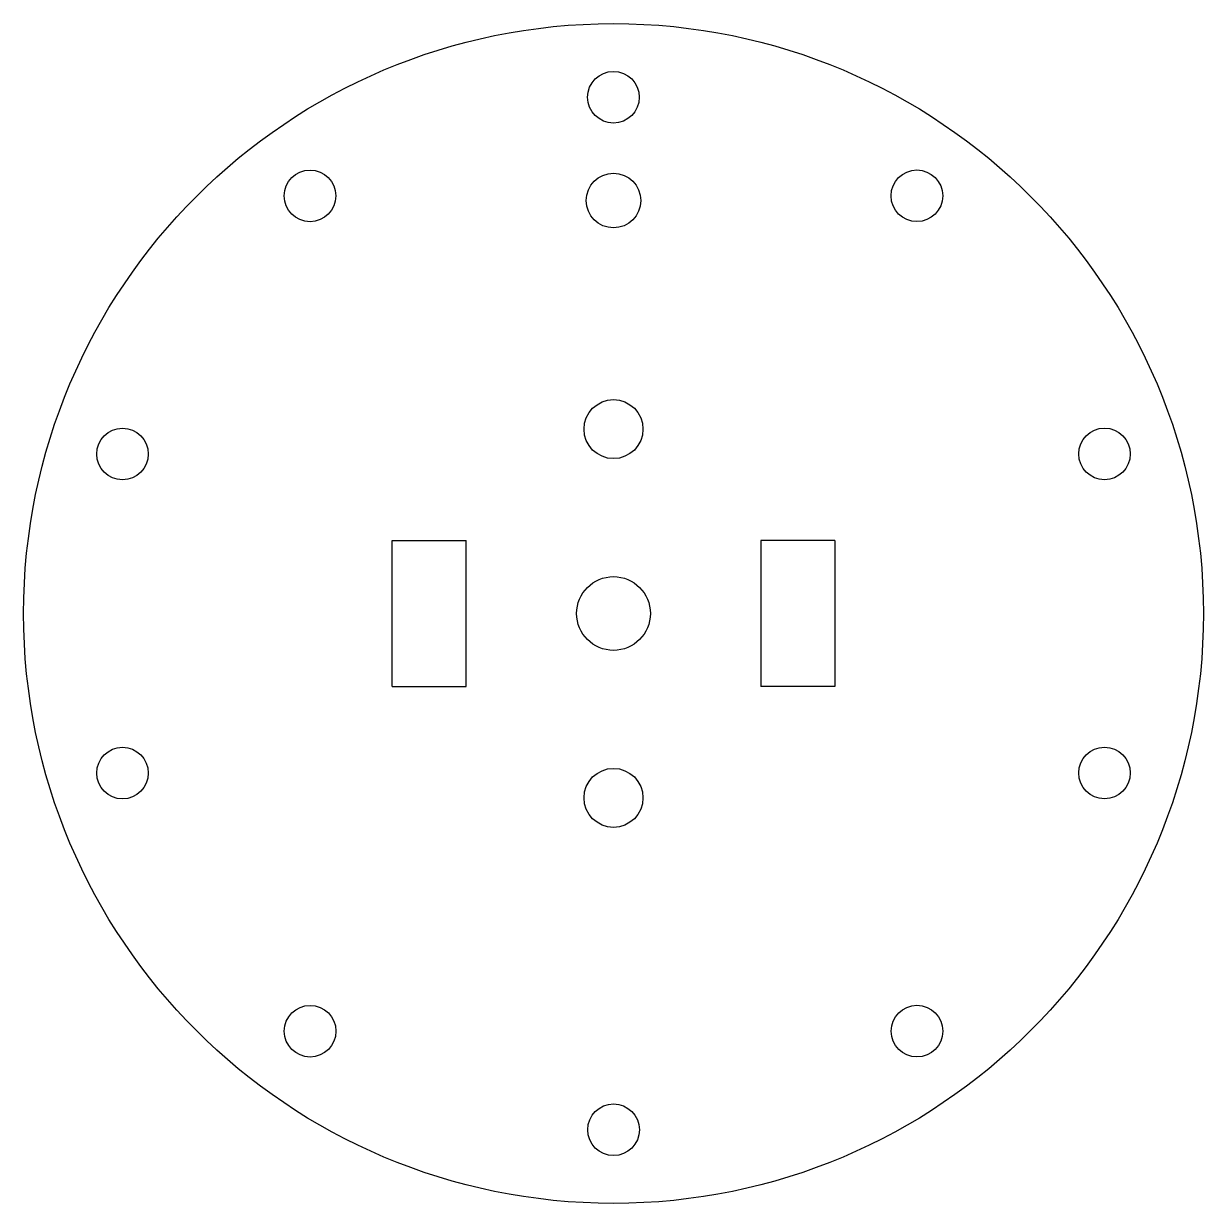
# Model space of a CAD drawing. Extents: x -40 to 40, y -40 to 40.
import ezdxf

# ---------------------------------------------------------------- set-up
doc = ezdxf.new("R2010")
doc.units = 0
doc.header["$MEASUREMENT"] = 0
doc.layers.add('VISIBLE', color=7, linetype='CONTINUOUS')

msp = doc.modelspace()

# ---------------------------------------------------------------- linework, layer by layer
at = {"layer": 'VISIBLE'}
for p, q in [((-15, -4.95), (-15, 4.95)), ((-15, 4.95), (-10, 4.95)), ((-10, -4.95), (-10, 4.95)), ((15, 4.95), (10, 4.95)), ((10, 4.95), (10, -4.95)), ((15, 4.95), (15, -4.95)), ((-15, -4.95), (-10, -4.95)), ((15, -4.95), (10, -4.95))]:
    msp.add_line(p, q, dxfattribs=at)
for centre, radius in [((0, 0), 40), ((-0.004, 35.006), 1.75), ((-20.579, 28.319), 1.75), ((0, 28), 1.85), ((20.573, 28.323), 1.75), ((0, 12.5), 2), ((-33.294, 10.814), 1.75), ((33.292, 10.821), 1.75), ((0, 0), 2.5), ((-33.292, -10.821), 1.75), ((33.294, -10.814), 1.75), ((0, -12.5), 2), ((-20.573, -28.323), 1.75), ((20.579, -28.319), 1.75), ((0.004, -35.006), 1.75)]:
    msp.add_circle(centre, radius, dxfattribs=at)

doc.saveas('drawing.dxf')
